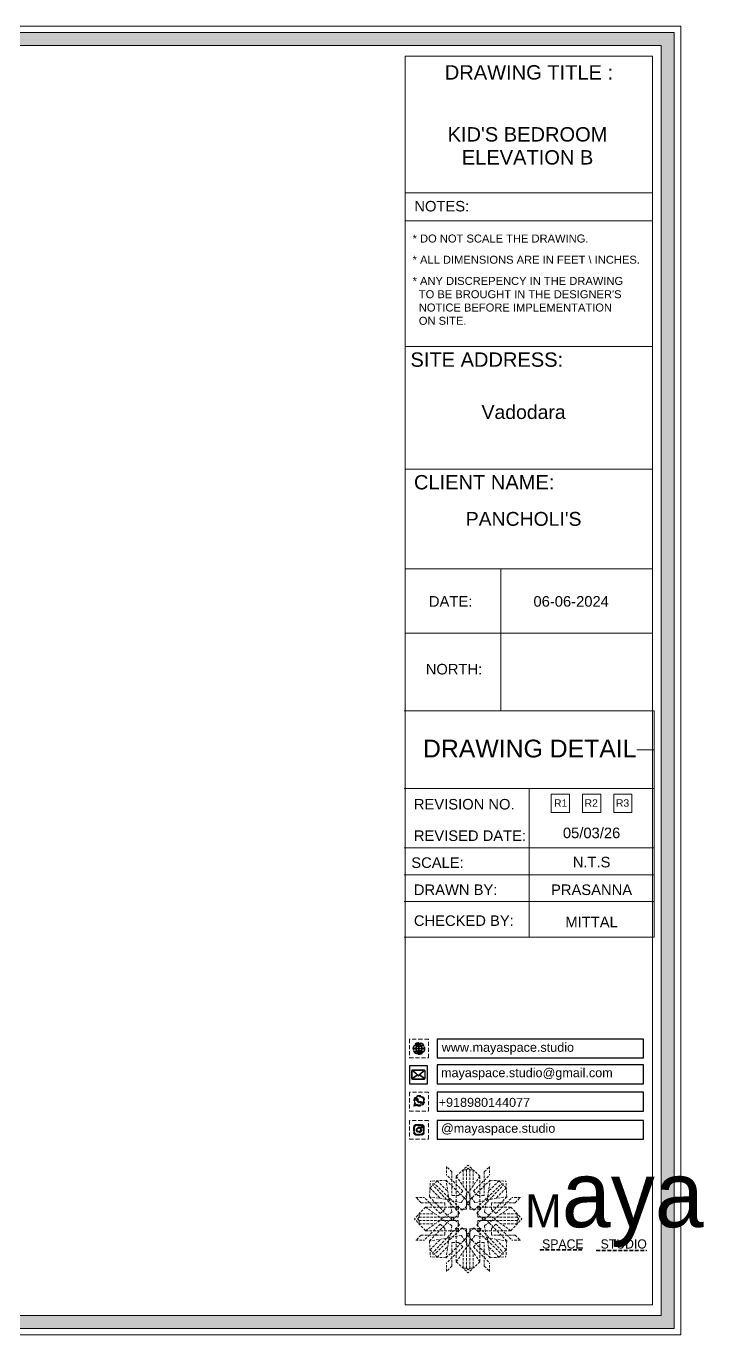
# Model space of a CAD drawing. Header units: millimetres. Extents: x 56222 to 3066687, y -650199 to -121287.
# Drawn here: x 137699.2 to 137811.2, y -182954.2 to -182737.9 of the extents above; entities that cross this region are included whole.
import ezdxf
from ezdxf.enums import TextEntityAlignment as Align

# ---------------------------------------------------------------- set-up
doc = ezdxf.new("R2010")
doc.units = ezdxf.units.MM
doc.header["$MEASUREMENT"] = 0
doc.linetypes.add('DASHEDX2', pattern=[1.5, 1, -0.5])
doc.layers.add('Dimension', color=10, linetype='DASHEDX2', lineweight=20)
doc.layers.add('NAME PLATE', color=7, linetype='Continuous', lineweight=25)
doc.styles.add('Arial', font='arial.ttf')
doc.styles.get("Standard").update_dxf_attribs({"font": 'arial.ttf', "height": 6})

# ---------------------------------------------------------------- blocks, each defined once
blk = doc.blocks.new('FSFSF')
at = {"color": 42, "lineweight": 5, "true_color": 0xe0ac11}
for p, q in [((28600.03, 143.51), (28600.03, 140.16)), ((28602.15, 141.41), (28600.03, 143.51)), ((28602.15, 141.41), (28602.15, 131.95)), ((28603.86, 139.69), (28608.58, 144.08)), ((28607.9, 142.22), (28606.58, 142.22)), ((28606.58, 142.22), (28606.58, 135.84)), ((28607.9, 142.22), (28608.58, 142.85)), ((28607.9, 142.22), (28607.9, 126.58)), ((28613.31, 139.69), (28608.58, 144.08)), ((28609.27, 142.22), (28608.59, 142.85)), ((28609.27, 142.22), (28609.27, 126.58)), ((28609.27, 142.22), (28610.59, 142.22)), ((28610.59, 142.22), (28610.59, 135.84)), ((28615.02, 141.41), (28617.14, 143.51)), ((28615.02, 141.41), (28615.02, 131.95)), ((28617.14, 143.51), (28617.14, 140.16)), ((28593.19, 131.45), (28593.54, 137.71)), ((28593.39, 135), (28594.56, 136.12)), ((28599.8, 138.06), (28593.54, 137.71)), ((28595.12, 136.69), (28594.53, 136.69)), ((28594.56, 136.12), (28594.56, 136.71)), ((28605.17, 124.98), (28594.56, 136.12)), ((28596.24, 137.86), (28595.12, 136.69)), ((28606.27, 126.08), (28595.12, 136.69)), ((28596.24, 137.86), (28600.47, 133.65)), ((28601.03, 130), (28599.8, 138.06)), ((28599.8, 138.05), (28608.58, 129.56)), ((28606.47, 133.76), (28600.03, 140.16)), ((28603.86, 126.58), (28603.86, 139.69)), ((28603.86, 139.69), (28608.58, 133.02)), ((28613.31, 139.69), (28608.59, 133.02)), ((28617.37, 138.05), (28608.59, 129.56)), ((28610.7, 133.76), (28617.14, 140.16)), ((28610.9, 126.08), (28622.05, 136.69)), ((28612.02, 124.98), (28622.62, 136.12)), ((28613.31, 126.58), (28613.31, 139.69)), ((28616.14, 130), (28617.37, 138.06)), ((28620.93, 137.86), (28616.7, 133.65)), ((28617.37, 138.06), (28623.63, 137.71)), ((28620.93, 137.86), (28622.05, 136.69)), ((28622.05, 136.69), (28622.64, 136.69)), ((28622.62, 136.12), (28622.62, 136.71)), ((28623.8, 135), (28622.62, 136.12)), ((28624, 131.45), (28623.65, 137.71)), ((28587.73, 131.22), (28591.08, 131.22)), ((28589.84, 129.1), (28587.73, 131.22)), ((28597.49, 124.78), (28591.08, 131.22)), ((28593.19, 131.45), (28601.69, 122.67)), ((28601.25, 130.22), (28593.19, 131.45)), ((28593.39, 135), (28597.6, 130.78)), ((28604.75, 131.95), (28602.15, 131.95)), ((28606.47, 133.76), (28604.75, 131.95)), ((28605.86, 129.18), (28608.58, 133.02)), ((28611.31, 129.18), (28608.59, 133.02)), ((28610.7, 133.76), (28612.42, 131.95)), ((28612.42, 131.95), (28615.02, 131.95)), ((28623.99, 131.45), (28615.5, 122.67)), ((28615.94, 130.22), (28624, 131.45)), ((28623.8, 135), (28619.59, 130.78)), ((28619.7, 124.78), (28626.1, 131.22)), ((28629.45, 131.22), (28626.1, 131.22)), ((28627.34, 129.1), (28629.45, 131.22)), ((28591.56, 127.39), (28587.17, 122.66)), ((28589.84, 129.1), (28599.29, 129.1)), ((28604.66, 127.39), (28591.56, 127.39)), ((28591.56, 127.39), (28598.23, 122.67)), ((28597.49, 124.78), (28599.29, 126.5)), ((28602.07, 125.39), (28598.23, 122.67)), ((28599.29, 126.5), (28599.29, 129.1)), ((28605.86, 129.18), (28601.03, 130)), ((28602.07, 125.39), (28601.25, 130.22)), ((28603.68, 126.54), (28603.68, 127.39)), ((28604.66, 126.54), (28603.68, 126.54)), ((28604.71, 127.57), (28603.86, 127.57)), ((28607.9, 126.58), (28603.86, 126.58)), ((28604.66, 123.35), (28604.66, 127.39)), ((28604.7, 126.58), (28604.71, 127.57)), ((28606.27, 126.08), (28608.58, 128.27)), ((28607.9, 128.92), (28608.58, 129.56)), ((28607.9, 128.92), (28608.58, 128.27)), ((28609.27, 128.92), (28608.59, 129.56)), ((28609.27, 128.92), (28608.59, 128.27)), ((28610.9, 126.08), (28608.59, 128.27)), ((28609.27, 126.58), (28613.31, 126.58)), ((28611.31, 129.18), (28616.14, 130)), ((28612.46, 126.58), (28612.46, 127.57)), ((28612.46, 127.57), (28613.31, 127.57)), ((28612.52, 123.35), (28612.52, 127.39)), ((28612.52, 127.39), (28625.63, 127.39)), ((28612.52, 126.54), (28613.51, 126.54)), ((28613.51, 126.54), (28613.51, 127.39)), ((28615.12, 125.39), (28615.94, 130.22)), ((28615.12, 125.39), (28618.96, 122.67)), ((28627.34, 129.1), (28617.89, 129.1)), ((28617.89, 126.5), (28617.89, 129.1)), ((28619.7, 124.78), (28617.89, 126.5)), ((28625.63, 127.39), (28618.96, 122.67)), ((28625.63, 127.39), (28630.02, 122.66)), ((28591.56, 117.94), (28587.17, 122.66)), ((28589.03, 123.35), (28588.4, 122.67)), ((28589.03, 121.98), (28588.4, 122.65)), ((28589.03, 123.35), (28589.03, 124.67)), ((28589.03, 124.67), (28595.4, 124.67)), ((28589.03, 123.35), (28604.66, 123.35)), ((28589.03, 121.98), (28604.66, 121.98)), ((28589.03, 121.98), (28589.03, 120.66)), ((28589.03, 120.66), (28595.4, 120.66)), ((28597.49, 120.54), (28591.08, 114.11)), ((28591.56, 117.94), (28598.23, 122.65)), ((28593.19, 113.88), (28601.69, 122.65)), ((28605.17, 120.35), (28594.56, 109.2)), ((28597.49, 120.54), (28599.29, 118.83)), ((28602.07, 119.94), (28598.23, 122.65)), ((28602.33, 123.35), (28601.69, 122.67)), ((28602.33, 121.98), (28601.69, 122.65)), ((28602.33, 123.35), (28602.97, 122.67)), ((28602.33, 121.98), (28602.97, 122.65)), ((28605.17, 124.98), (28602.97, 122.67)), ((28605.17, 120.35), (28602.97, 122.65)), ((28604.66, 121.98), (28604.66, 117.94)), ((28612.02, 124.98), (28614.21, 122.67)), ((28612.02, 120.35), (28614.21, 122.65)), ((28612.02, 120.35), (28622.62, 109.2)), ((28628.16, 123.35), (28612.52, 123.35)), ((28612.52, 121.98), (28612.52, 117.94)), ((28628.16, 121.98), (28612.52, 121.98)), ((28614.85, 123.35), (28614.21, 122.67)), ((28614.85, 121.98), (28614.21, 122.65)), ((28614.85, 123.35), (28615.5, 122.67)), ((28614.85, 121.98), (28615.5, 122.65)), ((28615.12, 119.94), (28618.96, 122.65)), ((28623.99, 113.88), (28615.5, 122.65)), ((28619.7, 120.54), (28617.89, 118.83)), ((28625.63, 117.94), (28618.96, 122.65)), ((28619.7, 120.54), (28626.1, 114.11)), ((28628.16, 124.67), (28621.78, 124.67)), ((28628.16, 120.66), (28621.78, 120.66)), ((28625.63, 117.94), (28630.02, 122.66)), ((28628.16, 123.35), (28628.16, 124.67)), ((28628.16, 123.35), (28628.78, 122.67)), ((28628.16, 121.98), (28628.78, 122.65)), ((28628.16, 121.98), (28628.16, 120.66)), ((28589.84, 116.23), (28587.73, 114.11)), ((28589.84, 116.23), (28599.29, 116.23)), ((28604.66, 117.94), (28591.56, 117.94)), ((28601.25, 115.1), (28593.19, 113.87)), ((28606.27, 119.15), (28595.12, 108.54)), ((28599.29, 118.83), (28599.29, 116.23)), ((28599.8, 107.17), (28608.58, 115.67)), ((28601.03, 115.23), (28599.8, 107.17)), ((28605.86, 116.05), (28601.03, 115.23)), ((28602.07, 119.94), (28601.25, 115.1)), ((28604.66, 118.78), (28603.68, 118.78)), ((28603.68, 118.78), (28603.68, 117.94)), ((28607.9, 118.65), (28603.86, 118.65)), ((28603.86, 118.65), (28603.86, 105.54)), ((28604.71, 117.66), (28603.86, 117.66)), ((28604.7, 118.65), (28604.71, 117.66)), ((28605.86, 116.05), (28608.58, 112.21)), ((28606.27, 119.15), (28608.58, 116.96)), ((28607.9, 103.01), (28607.9, 118.65)), ((28607.9, 116.31), (28608.58, 116.96)), ((28607.9, 116.31), (28608.58, 115.67)), ((28610.9, 119.15), (28608.59, 116.96)), ((28609.27, 116.31), (28608.59, 116.96)), ((28609.27, 116.31), (28608.59, 115.67)), ((28611.31, 116.05), (28608.59, 112.21)), ((28617.37, 107.17), (28608.59, 115.67)), ((28609.27, 118.65), (28613.31, 118.65)), ((28609.27, 103.01), (28609.27, 118.65)), ((28610.9, 119.15), (28622.05, 108.54)), ((28611.31, 116.05), (28616.14, 115.23)), ((28612.46, 118.65), (28612.46, 117.66)), ((28612.46, 117.66), (28613.31, 117.66)), ((28612.52, 118.78), (28613.51, 118.78)), ((28612.52, 117.94), (28625.63, 117.94)), ((28613.31, 118.65), (28613.31, 105.54)), ((28613.51, 118.78), (28613.51, 117.94)), ((28615.12, 119.94), (28615.94, 115.1)), ((28615.94, 115.1), (28624, 113.87)), ((28616.14, 115.23), (28617.37, 107.17)), ((28617.89, 118.83), (28617.89, 116.23)), ((28627.34, 116.23), (28617.89, 116.23)), ((28627.34, 116.23), (28629.45, 114.11)), ((28587.73, 114.11), (28591.08, 114.11)), ((28593.19, 113.87), (28593.54, 107.62)), ((28593.39, 110.32), (28597.6, 114.55)), ((28593.39, 110.32), (28594.56, 109.2)), ((28596.24, 107.37), (28600.47, 111.58)), ((28606.47, 111.47), (28600.03, 105.07)), ((28602.15, 103.82), (28602.15, 113.27)), ((28604.75, 113.27), (28602.15, 113.27)), ((28603.86, 105.54), (28608.58, 112.21)), ((28606.47, 111.47), (28604.75, 113.27)), ((28613.31, 105.54), (28608.59, 112.21)), ((28610.7, 111.47), (28612.42, 113.27)), ((28610.7, 111.47), (28617.14, 105.07)), ((28612.42, 113.27), (28615.02, 113.27)), ((28615.02, 103.82), (28615.02, 113.27)), ((28620.93, 107.37), (28616.7, 111.58)), ((28623.8, 110.32), (28619.59, 114.55)), ((28623.8, 110.32), (28622.62, 109.2)), ((28624, 113.87), (28623.65, 107.62)), ((28629.45, 114.11), (28626.1, 114.11)), ((28599.8, 107.17), (28593.54, 107.52)), ((28595.12, 108.54), (28594.53, 108.54)), ((28594.56, 109.2), (28594.56, 108.61)), ((28596.24, 107.37), (28595.12, 108.54)), ((28600.03, 101.71), (28600.03, 105.07)), ((28603.86, 105.54), (28608.58, 101.15)), ((28606.58, 103.01), (28606.58, 109.38)), ((28613.31, 105.54), (28608.58, 101.15)), ((28610.59, 103.01), (28610.59, 109.38)), ((28617.14, 101.71), (28617.14, 105.07)), ((28617.37, 107.17), (28623.63, 107.52)), ((28620.93, 107.37), (28622.05, 108.54)), ((28622.05, 108.54), (28622.64, 108.54)), ((28622.62, 109.2), (28622.62, 108.61)), ((28602.15, 103.82), (28600.03, 101.71)), ((28607.9, 103.01), (28606.58, 103.01)), ((28607.9, 103.01), (28608.58, 102.38)), ((28609.27, 103.01), (28608.59, 102.38)), ((28609.27, 103.01), (28610.59, 103.01)), ((28615.02, 103.82), (28617.14, 101.71))]:
    blk.add_line(p, q, dxfattribs=at)
blk = doc.blocks.new('hgwg')
at = {"layer": 'Dimension', "true_color": 0xd39e00}
h = blk.add_hatch(color=42, dxfattribs=at)
h.dxf.hatch_style = 1
h.paths.add_polyline_path([(27505.71, 45.05), (27494.27, 45.05), (27494.27, 44.9), (27505.71, 44.9)])
h = blk.add_hatch(color=42, dxfattribs=at)
h.dxf.hatch_style = 1
h.paths.add_polyline_path([(27523.3, 44.9), (27509.68, 44.9), (27509.68, 44.75), (27523.3, 44.75)])
at = {"layer": 'Dimension', "color": 42, "true_color": 0xd39e00}
for p, q in [((27494.27, 45.05), (27505.71, 45.05)), ((27494.27, 44.9), (27494.27, 45.05)), ((27494.27, 44.9), (27505.71, 44.9)), ((27505.71, 45.05), (27505.71, 44.9)), ((27509.68, 44.9), (27523.3, 44.9)), ((27509.68, 44.9), (27509.68, 44.75)), ((27509.68, 44.75), (27523.3, 44.75)), ((27523.3, 44.75), (27523.3, 44.9))]:
    blk.add_line(p, q, dxfattribs=at)
at = {"layer": 'Dimension', "color": 42, "true_color": 0xd39e00, "attachment_point": 1}
for s, width, insert, char_height in [('{\\fCinzel|b0|i0|c0|p2;\\H1.5x;M\\fAmsterdam One|b0|i0|c0|p2;\\H2x;aya}', 85.3277, (27490.17, 69.17), 6), ('{\\fCinzel|b0|i0|c0|p0;SPACE     STUDIO}', 66.129, (27494.83, 47.86), 2.5)]:
    blk.add_mtext_dynamic_manual_height_columns(s, width=width, gutter_width=30, heights=[0], dxfattribs=dict(at, insert=insert, char_height=char_height))
blk = doc.blocks.new('QEGW4TG')
at = {"layer": 'Dimension', "true_color": 0x000000}
h = blk.add_hatch(color=18, dxfattribs=at)
h.dxf.hatch_style = 1
h.paths.add_polyline_path([(2.69, 1.93, 0.170513), (2.95, 1.97, 0.190337), (3.11, 2.18, 0.316231), (3.07, 2.28), (2.79, 2.37, 0.273721), (2.69, 2.34, 0.040749), (2.63, 2.27, -0.441282), (2.53, 2.25, -0.11828), (2.06, 2.64, -0.441282), (2.07, 2.74, 0.040749), (2.13, 2.81, 0.290083), (2.14, 2.92), (2.01, 3.18, 0.316231), (1.91, 3.2, 0.190337), (1.73, 3, 0.170513), (1.72, 2.74, 0.252784)], flags=0)
h.paths.add_polyline_path([(1.19, 1.98), (1.03, 1.3, 0.550912), (1.11, 1.23), (1.75, 1.39, 6.344125)])
h.paths.add_polyline_path([(1.81, 1.7), (1.4, 1.6), (1.5, 2.03, -9.071339)], flags=16)
h.paths.add_polyline_path([(3.11, 2.16, -0.17811), (2.95, 1.97, -0.170513), (2.69, 1.93, -0.252784), (1.72, 2.74, -0.170513), (1.73, 3, -0.17811), (1.89, 3.19, -0.370089), (2.01, 3.18), (2.14, 2.92, -0.307185), (2.13, 2.8, -0.041087), (2.06, 2.73, 0.321676), (2.05, 2.65, 0.126524), (2.55, 2.24, 0.312216), (2.62, 2.26, -0.041087), (2.68, 2.34, -0.290673), (2.79, 2.37), (3.07, 2.28, -0.370089)], flags=0)
h = blk.add_hatch(color=18, dxfattribs=at)
h.dxf.hatch_style = 1
h.paths.add_polyline_path([(2.79, 2.37, 0.273721), (2.69, 2.34, 0.040749), (2.63, 2.27, -0.441282), (2.53, 2.25, -0.11828), (2.06, 2.64, -0.441282), (2.07, 2.74, 0.040749), (2.13, 2.81, 0.290083), (2.14, 2.92), (2.01, 3.18, 0.316231), (1.91, 3.2, 0.190337), (1.73, 3, 0.170513), (1.72, 2.74, 0.252784), (2.69, 1.93, 0.170513), (2.95, 1.97, 0.190337), (3.11, 2.18, 0.316231), (3.07, 2.28)])
for p, q in [((1.19, 1.98), (1.03, 1.3)), ((1.1, 1.23), (1.75, 1.39)), ((1.5, 2.03), (1.4, 1.6)), ((1.4, 1.6), (1.81, 1.7)), ((2.01, 3.18), (2.14, 2.92)), ((3.07, 2.28), (2.8, 2.36))]:
    blk.add_line(p, q)
blk.add_lwpolyline([(0, 0), (4.68, 0), (4.68, 4.68), (0, 4.68)], close=True)
for centre, radius, start, end in [((2.39, 2.56), 1.34, 241.4727, 205.6422), ((2.39, 2.56), 1.04, 235.9962, 210.8333), ((1.09, 1.29), 0.0598, 164.8483, 282.1458), ((2.09, 2.87), 0.39, 159.7007, 198.4072), ((2.96, 3.23), 1.33, 201.4218, 258.1669), ((2.07, 2.87), 0.364, 118.9685, 159.3648), ((1.94, 3.12), 0.0896, 41.8985, 123.1344), ((2.11, 2.68), 0.066, 135.9932, 224.8892), ((1.67, 3.16), 0.586, 312.4617, 321.8728), ((3.12, 3.42), 1.31, 216.5455, 243.5279), ((2.05, 2.87), 0.104, 320.3924, 28.6971), ((2.57, 2.3), 0.066, 234.2482, 323.1441), ((3.11, 1.94), 0.586, 137.2645, 146.6756), ((2.76, 2.27), 0.104, 70.4402, 138.745), ((2.75, 2.31), 0.39, 260.7301, 299.4366), ((2.76, 2.29), 0.364, 299.7725, 340.1688), ((3.03, 2.2), 0.0896, 336.0029, 57.2388)]:
    blk.add_arc(centre, radius, start, end)
blk = doc.blocks.new('ASGERG')
at = {"layer": 'Dimension', "true_color": 0x000000}
h = blk.add_hatch(color=18, dxfattribs=at)
h.dxf.hatch_style = 1
h.paths.add_polyline_path([(0.99, 1.7, 0.353872), (1.69, 1.03), (2.96, 1.03, 0.353872), (3.66, 1.7), (3.66, 2.99, 0.353872), (2.96, 3.67), (1.69, 3.67, 0.353872), (0.99, 2.99)])
h.paths.add_polyline_path([(1.27, 2.97, -0.353872), (1.72, 3.4), (2.94, 3.4, -0.353872), (3.38, 2.97), (3.38, 1.72, -0.353872), (2.94, 1.3), (1.72, 1.3, -0.353872), (1.27, 1.72)], flags=16)
h.paths.add_polyline_path([(3.02, 2.35, -1), (1.64, 2.35, -1)], flags=0)
h.paths.add_polyline_path([(2.74, 2.35, -1), (1.92, 2.35, -1)], flags=0)
h.paths.add_polyline_path([(2.86, 3.02, -1), (3.19, 3.02, -1)], flags=0)
h.paths.add_polyline_path([(1.64, 2.35, 1), (3.02, 2.35, 1)], flags=0)
h = blk.add_hatch(color=18, dxfattribs=at)
h.dxf.hatch_style = 1
h.paths.add_polyline_path([(1.64, 2.35, 1), (3.02, 2.35, 1)])
h.paths.add_polyline_path([(2.74, 2.35, -1), (1.92, 2.35, -1)], flags=16)
h = blk.add_hatch(color=18, dxfattribs=at)
h.dxf.hatch_style = 1
h.paths.add_polyline_path([(3.19, 3.02, 1), (2.86, 3.02, 1)])
for p, q in [((1.69, 3.67), (2.96, 3.67)), ((2.94, 3.4), (1.72, 3.4)), ((0.99, 2.99), (0.99, 1.7)), ((1.27, 2.97), (1.27, 1.72)), ((1.69, 1.03), (2.96, 1.03)), ((2.94, 1.3), (1.72, 1.3)), ((3.38, 2.97), (3.38, 1.72)), ((3.66, 2.99), (3.66, 1.7))]:
    blk.add_line(p, q)
blk.add_lwpolyline([(0, 0), (4.68, 0), (4.68, 4.68), (0, 4.68)], close=True)
for centre, radius in [((2.33, 2.35), 0.694), ((2.33, 2.35), 0.414), ((3.02, 3.02), 0.168)]:
    blk.add_circle(centre, radius)
for centre, radius, start, end in [((1.76, 2.89), 0.778, 94.8631, 172.8127), ((1.76, 2.91), 0.491, 94.8631, 172.8127), ((2.9, 2.91), 0.491, 7.1873, 85.1369), ((2.89, 2.89), 0.778, 7.1873, 85.1369), ((1.76, 1.8), 0.778, 187.1873, 265.1369), ((1.76, 1.78), 0.491, 187.1873, 265.1369), ((2.9, 1.78), 0.491, 274.8631, 352.8127), ((2.89, 1.8), 0.778, 274.8631, 352.8127)]:
    blk.add_arc(centre, radius, start, end)
blk = doc.blocks.new('DTGWEGEARG')
at = {"layer": 'Dimension', "true_color": 0x000000}
h = blk.add_hatch(color=18, dxfattribs=at)
h.dxf.hatch_style = 1
h.paths.add_polyline_path([(3.83, 2.34, 1), (0.85, 2.34, 1)])
h.paths.add_polyline_path([(2.51, 1.01, 0.105795), (2.96, 1.58, -0.055205), (3.3, 1.41, -0.169822)], flags=16)
h.paths.add_polyline_path([(2.41, 1.12), (2.41, 1.69, -0.058279), (2.81, 1.63, -0.103353)], flags=16)
h.paths.add_polyline_path([(2.26, 1.13, -0.101741), (1.87, 1.63, -0.057171), (2.26, 1.69)], flags=16)
h.paths.add_polyline_path([(2.17, 1.01, -0.169822), (1.38, 1.41, -0.055205), (1.72, 1.58, 0.105795)], flags=16)
h.paths.add_polyline_path([(3.02, 1.72, 0.081336), (3.13, 2.27), (3.68, 2.27, -0.152069), (3.4, 1.52, 0.05687)], flags=16)
h.paths.add_polyline_path([(2.87, 1.77, 0.061945), (2.41, 1.84), (2.41, 2.27), (2.98, 2.27, -0.081344)], flags=16)
h.paths.add_polyline_path([(2.26, 1.84, 0.060923), (1.8, 1.77, -0.081344), (1.7, 2.27), (2.26, 2.27)], flags=16)
h.paths.add_polyline_path([(1.66, 1.72, 0.05687), (1.28, 1.52, -0.152069), (1, 2.27), (1.55, 2.27, 0.081336)], flags=16)
h.paths.add_polyline_path([(2.41, 2.42), (2.41, 2.83, 0.061945), (2.87, 2.91, -0.080009), (2.98, 2.42)], flags=16)
h.paths.add_polyline_path([(3.13, 2.42, 0.080116), (3.02, 2.96, 0.05687), (3.4, 3.16, 0.028258), (3.3, 3.27, -0.055205), (2.96, 3.1, 0.105795), (2.51, 3.67, -0.36029), (3.68, 2.42)], flags=16)
h.paths.add_polyline_path([(2.26, 2.42), (1.7, 2.42, -0.080009), (1.8, 2.91, 0.060923), (2.26, 2.84)], flags=16)
h.paths.add_polyline_path([(1.55, 2.42), (1, 2.42, -0.150466), (1.28, 3.16, 0.05687), (1.66, 2.96, 0.080116)], flags=16)
h.paths.add_polyline_path([(2.41, 2.98), (2.41, 3.56, -0.103353), (2.81, 3.05, -0.058279)], flags=16)
h.paths.add_polyline_path([(2.26, 2.99, -0.057171), (1.87, 3.05, -0.101741), (2.26, 3.55)], flags=16)
h.paths.add_polyline_path([(1.72, 3.1, -0.055205), (1.38, 3.27, -0.169822), (2.17, 3.67, 0.105795)], flags=16)
blk.add_lwpolyline([(0, 0), (4.68, 0), (4.68, 4.68), (0, 4.68)], close=True)
at = {"layer": 'Dimension', "color": 18, "true_color": 0x000000}
for p, q in [((2.26, 3.55), (2.26, 2.99)), ((2.41, 3.56), (2.41, 2.98)), ((1, 2.42), (1.55, 2.42)), ((1, 2.27), (1.55, 2.27)), ((1.7, 2.42), (2.26, 2.42)), ((1.7, 2.27), (2.26, 2.27)), ((2.26, 2.84), (2.26, 2.42)), ((2.26, 2.27), (2.26, 1.84)), ((2.26, 1.69), (2.26, 1.13)), ((2.41, 2.83), (2.41, 2.42)), ((2.41, 2.42), (2.98, 2.42)), ((2.41, 2.27), (2.98, 2.27)), ((2.41, 2.27), (2.41, 1.84)), ((2.41, 1.69), (2.41, 1.12)), ((3.13, 2.42), (3.68, 2.42)), ((3.13, 2.27), (3.68, 2.27))]:
    blk.add_line(p, q, dxfattribs=at)
blk.add_circle((2.34, 2.34), 1.49, dxfattribs=at)
for centre, radius, start, end in [((2.34, 2.34), 1.34, 97.3549, 135.9073), ((2.34, 4.74), 1.75, 236.7417, 249.3811), ((3.28, 2.34), 1.73, 129.9301, 154.0867), ((3.28, 2.34), 1.58, 130.1073, 153.3446), ((1.4, 2.34), 1.58, 26.6554, 50.2584), ((2.34, 2.34), 1.34, 3.3907, 82.6451), ((1.4, 2.34), 1.73, 25.9133, 50.0699), ((2.34, 4.74), 1.75, 290.6189, 303.2583), ((2.34, 2.34), 1.34, 142.3819, 176.6093), ((2.34, 2.34), 1.34, 183.0315, 217.6181), ((2.34, 4.74), 1.9, 236.1399, 249.1595), ((2.34, -0.06), 1.9, 110.8405, 123.8601), ((2.34, -0.06), 1.75, 110.6189, 123.2583), ((2.34, 2.34), 1.34, 224.0927, 262.6451), ((3.28, 2.34), 1.73, 159.0567, 177.3789), ((3.28, 2.34), 1.73, 182.3435, 200.9433), ((3.28, 2.34), 1.58, 158.8325, 177.1302), ((3.28, 2.34), 1.58, 182.5658, 201.1675), ((3.28, 2.34), 1.73, 205.9133, 230.0699), ((2.34, 4.74), 1.9, 253.6799, 267.6253), ((2.34, -0.06), 1.9, 92.3747, 106.3201), ((2.34, 4.74), 1.75, 254.3336, 267.422), ((2.34, -0.06), 1.75, 92.578, 105.6664), ((3.28, 2.34), 1.58, 206.6554, 229.8927), ((2.34, 4.74), 1.75, 272.3248, 285.6664), ((2.34, 4.74), 1.9, 272.1415, 286.3201), ((2.34, -0.06), 1.9, 73.6799, 87.8585), ((2.34, -0.06), 1.75, 74.3336, 87.6752), ((1.4, 2.34), 1.58, 309.7416, 333.3446), ((1.4, 2.34), 1.73, 309.9301, 334.0867), ((2.34, 2.34), 1.34, 277.3549, 315.9073), ((1.4, 2.34), 1.58, 2.8698, 21.1675), ((1.4, 2.34), 1.58, 338.8325, 357.4342), ((2.34, -0.06), 1.75, 56.7417, 69.3811), ((2.34, 4.74), 1.9, 290.8405, 303.8601), ((1.4, 2.34), 1.73, 2.6211, 20.9433), ((1.4, 2.34), 1.73, 339.0567, 357.6565), ((2.34, -0.06), 1.9, 56.1399, 69.1595), ((2.34, 2.34), 1.34, 322.3819, 356.9685)]:
    blk.add_arc(centre, radius, start, end, dxfattribs=at)

msp = doc.modelspace()

# ---------------------------------------------------------------- hatches: boundary and pattern name
at = {"layer": 'Dimension', "linetype": 'Continuous', "true_color": 0xd39e00}
h = msp.add_hatch(color=42, dxfattribs=at)
h.paths.add_polyline_path([(137501.908, -182738.926), (137501.908, -182953.171), (137806.287, -182953.171), (137806.287, -182738.926)])
h.paths.add_polyline_path([(137504.045, -182741.063), (137804.151, -182741.063), (137804.151, -182951.035), (137504.045, -182951.035)], flags=16)
at = {"layer": 'Dimension', "true_color": 0x000000}
h = msp.add_hatch(color=18, dxfattribs=at)
h.dxf.hatch_style = 1
h.paths.add_polyline_path([(137764.912, -182912.013, 0.4142136), (137765.138, -182911.786), (137765.138, -182910.652, 0.4142136), (137764.912, -182910.425), (137763.11, -182910.425, 0.4142136), (137762.883, -182910.652), (137762.883, -182911.786, 0.4142136), (137763.11, -182912.013)])
h.paths.add_polyline_path([(137764.178, -182911.33), (137765.012, -182911.886, -0.1989124), (137764.912, -182911.928), (137763.11, -182911.928, -0.1989124), (137763.009, -182911.886), (137763.843, -182911.33), (137764.011, -182911.486)], flags=16)
h.paths.add_polyline_path([(137764.011, -182911.37), (137763.093, -182910.511, -0.0287833), (137763.11, -182910.51), (137764.912, -182910.51, -0.0287833), (137764.928, -182910.511)], flags=16)
h.paths.add_polyline_path([(137764.242, -182911.27), (137765.01, -182910.55, -0.2024819), (137765.053, -182910.652), (137765.053, -182911.786, -0.043076), (137765.051, -182911.81)], flags=16)
h.paths.add_polyline_path([(137763.78, -182911.27), (137762.97, -182911.81, -0.043076), (137762.968, -182911.786), (137762.968, -182910.652, -0.2024819), (137763.011, -182910.55)], flags=16)

# ---------------------------------------------------------------- linework, layer by layer
at = {"color": 18, "true_color": 0x000000}
for points in [[(137767.101, -182908.46), (137801.206, -182908.46), (137801.206, -182905.343), (137767.101, -182905.343)], [(137767.101, -182912.715), (137801.206, -182912.715), (137801.206, -182909.598), (137767.101, -182909.598)], [(137767.117, -182917.253), (137801.206, -182917.253), (137801.206, -182914.136), (137767.117, -182914.136)], [(137767.101, -182921.9), (137801.206, -182921.9), (137801.206, -182918.782), (137767.101, -182918.782)]]:
    msp.add_lwpolyline(points, close=True, dxfattribs=at)
msp.add_lwpolyline([(137762.527, -182912.738), (137765.491, -182912.738), (137765.491, -182909.774), (137762.527, -182909.774)], close=True)
at = {"layer": 'Dimension', "color": 42, "linetype": 'Continuous', "true_color": 0xd39e00}
for p, q in [((137802.705, -182765.42), (137761.805, -182765.42)), ((137802.705, -182770.028), (137761.805, -182770.028)), ((137802.705, -182790.815), (137761.805, -182790.815)), ((137802.705, -182811.087), (137761.805, -182811.087)), ((137802.705, -182827.606), (137761.805, -182827.606)), ((137777.63, -182827.606), (137777.63, -182851.086)), ((137802.705, -182838.234), (137761.805, -182838.234)), ((137802.953, -182851.086), (137761.679, -182851.086)), ((137802.953, -182851.086), (137802.953, -182888.469)), ((137800.106, -182857.495), (137802.953, -182857.495)), ((137761.679, -182863.903), (137802.953, -182863.903)), ((137782.316, -182888.469), (137782.316, -182863.903)), ((137802.953, -182873.73), (137761.679, -182873.73)), ((137802.953, -182878.155), (137761.679, -182878.155)), ((137802.953, -182882.581), (137761.679, -182882.581)), ((137761.679, -182888.469), (137802.953, -182888.469))]:
    msp.add_line(p, q, dxfattribs=at)
at = {"layer": 'Dimension', "color": 18, "linetype": 'Continuous', "true_color": 0x000000}
for p, q in [((137762.883, -182910.652), (137762.883, -182911.786)), ((137762.968, -182910.652), (137762.968, -182911.786)), ((137763.011, -182910.55), (137763.78, -182911.27)), ((137763.093, -182910.511), (137764.011, -182911.37)), ((137763.11, -182910.425), (137764.912, -182910.425)), ((137763.11, -182910.51), (137764.912, -182910.51)), ((137764.011, -182911.37), (137764.928, -182910.511)), ((137764.242, -182911.27), (137765.01, -182910.55)), ((137765.053, -182910.652), (137765.053, -182911.786)), ((137765.138, -182910.652), (137765.138, -182911.786)), ((137762.97, -182911.81), (137763.78, -182911.27)), ((137763.009, -182911.886), (137763.843, -182911.33)), ((137763.11, -182911.928), (137764.912, -182911.928)), ((137763.11, -182912.013), (137764.912, -182912.013)), ((137763.843, -182911.33), (137764.011, -182911.486)), ((137764.011, -182911.486), (137764.178, -182911.33)), ((137765.012, -182911.886), (137764.178, -182911.33)), ((137765.051, -182911.81), (137764.242, -182911.27))]:
    msp.add_line(p, q, dxfattribs=at)
at = {"layer": 'Dimension', "color": 42, "linetype": 'Continuous', "true_color": 0xd39e00}
for points in [[(137500.84, -182737.858), (137807.355, -182737.858), (137807.355, -182954.239), (137500.84, -182954.239)], [(137501.908, -182738.926), (137806.287, -182738.926), (137806.287, -182953.171), (137501.908, -182953.171)], [(137504.045, -182741.063), (137804.151, -182741.063), (137804.151, -182951.035), (137504.045, -182951.035)], [(137785.969, -182864.854), (137788.981, -182864.854), (137788.981, -182867.866), (137785.969, -182867.866)], [(137791.128, -182864.854), (137794.14, -182864.854), (137794.14, -182867.866), (137791.128, -182867.866)], [(137796.288, -182864.854), (137799.299, -182864.854), (137799.299, -182867.866), (137796.288, -182867.866)]]:
    msp.add_lwpolyline(points, close=True, dxfattribs=at)
at = {"layer": 'Dimension', "color": 42, "linetype": 'ByBlock', "true_color": 0xd39e00}
msp.add_lwpolyline([(137761.805, -182949.277), (137761.805, -182742.821), (137802.705, -182742.821), (137802.705, -182949.277)], close=True, dxfattribs=at)
at = {"layer": 'Dimension', "color": 18, "true_color": 0x000000}
for centre, radius, start, end in [((137763.11, -182910.652), 0.227, 90, 180), ((137763.11, -182910.652), 0.142, 134.21354, 180), ((137763.11, -182910.652), 0.142, 90, 96.59481), ((137764.912, -182910.652), 0.227, 0, 90), ((137764.912, -182910.652), 0.142, 83.40519, 90), ((137764.912, -182910.652), 0.142, 0, 45.78646), ((137763.11, -182911.786), 0.227, 180, 270), ((137763.11, -182911.786), 0.142, 180, 189.86619), ((137763.11, -182911.786), 0.142, 224.99995, 270), ((137764.912, -182911.786), 0.227, 270, 0), ((137764.912, -182911.786), 0.142, 270, 315.00005), ((137764.912, -182911.786), 0.142, 350.13381, 0)]:
    msp.add_arc(centre, radius, start, end, dxfattribs=at)

# ---------------------------------------------------------------- block references
at = {"layer": 'Dimension', "color": 42, "true_color": 0xd39e00}
for name, p, xscale, yscale, zscale in [('DTGWEGEARG', (137762.543, -182908.46), 0.666352025637565, 0.666352025637565, 0.666352025637565), ('QEGW4TG', (137762.559, -182917.253), 0.666352025637565, 0.666352025637565, 0.666352025637565), ('ASGERG', (137762.543, -182921.9), 0.666352025637565, 0.666352025637565, 0.666352025637565), ('FSFSF', (125912.335, -182985.918), 0.4145570889605525, 0.4145570889605525, 0.4145570889605525), ('hgwg', (121150.628, -182967.409), 0.6049802584114348, 0.6049802584114348, 0.6049802584114348)]:
    msp.add_blockref(name, p, dxfattribs=dict(at, xscale=xscale, yscale=yscale, zscale=zscale))

# ---------------------------------------------------------------- texts
at = {"color": 18, "true_color": 0x000000, "char_height": 1.48994, "attachment_point": 1}
for s, width, gutter_width, insert in [('www.mayaspace.studio', 10.00561, 8.369, (137767.87, -182905.952)), ('mayaspace.studio@gmail.com', 6.2422, 5.221, (137767.751, -182910.155)), ('+918980144077', 24.34165, 5.221, (137767.366, -182915.056)), ('@mayaspace.studio', 6.2422, 5.221, (137767.751, -182919.34))]:
    msp.add_mtext_dynamic_manual_height_columns(s, width=width, gutter_width=gutter_width, heights=[0], dxfattribs=dict(at, insert=insert))
at = {"layer": 'NAME PLATE', "style": 'Arial'}
for s, height, p in [('DRAWING TITLE : ', 2.37276, (137782.74, -182746.684)), ("KID'S BEDROOM", 2.37276, (137782.041, -182756.929)), ('ELEVATION B', 2.37276, (137782.051, -182760.731)), ('NOTES:', 1.7434, (137767.872, -182768.494)), ('SITE ADDRESS:', 2.37276, (137775.312, -182794.176)), ('Vadodara', 2.2937, (137781.397, -182802.811)), ('CLIENT NAME:', 2.37276, (137774.88, -182814.449)), ("PANCHOLI'S", 2.2937, (137781.397, -182820.473)), ('DATE:', 1.7434, (137769.334, -182833.839)), ('06-06-2024', 1.7434, (137789.258, -182833.839)), ('NORTH:', 1.7434, (137769.891, -182845.047)), ('DRAWING DETAIL', 2.9335, (137782.413, -182858.767)), ('REVISION NO.', 1.7434, (137771.586, -182867.378)), ('REVISED DATE: ', 1.7434, (137772.872, -182872.576)), ('SCALE:', 1.7434, (137767.171, -182877.035)), ('DRAWN BY:', 1.7434, (137770.164, -182881.515)), ('PRASANNA', 1.7434, (137792.634, -182881.521)), ('CHECKED BY:', 1.7434, (137771.519, -182886.629)), ('MITTAL', 1.7434, (137792.634, -182886.861))]:
    msp.add_text(s, height=height, dxfattribs=at).set_placement(p, align=Align.CENTER)
for s, p in [('R1', (137786.431, -182866.927)), ('R2', (137791.478, -182866.927))]:
    msp.add_text(s, height=1.229, dxfattribs=at).set_placement(p)
at = {"layer": 'NAME PLATE', "char_height": 1.31858, "width": 50.94368, "attachment_point": 1, "style": 'Arial'}
for s, insert in [('* DO NOT SCALE THE DRAWING.', (137763.054, -182772.309)), ('* ALL DIMENSIONS ARE IN FEET \\\\ INCHES.', (137763.054, -182775.816)), ("* ANY DISCREPENCY IN THE DRAWING \\P  TO BE BROUGHT IN THE DESIGNER'S\\P  NOTICE BEFORE IMPLEMENTATION \\P  ON SITE.", (137763.054, -182779.322))]:
    msp.add_mtext(s, dxfattribs=dict(at, insert=insert))
at = {"layer": 'NAME PLATE', "lineweight": 0, "attachment_point": 2, "style": 'Arial'}
for s, insert, char_height, width in [('R3', (137797.756, -182865.693), 1.229, 2.39872), ('05/03/26', (137792.634, -182870.378), 1.7434, 15.10855), ('N.T.S', (137792.634, -182875.204), 1.7434, 3.40264)]:
    msp.add_mtext(s, dxfattribs=dict(at, insert=insert, char_height=char_height, width=width))

doc.saveas('drawing.dxf')
